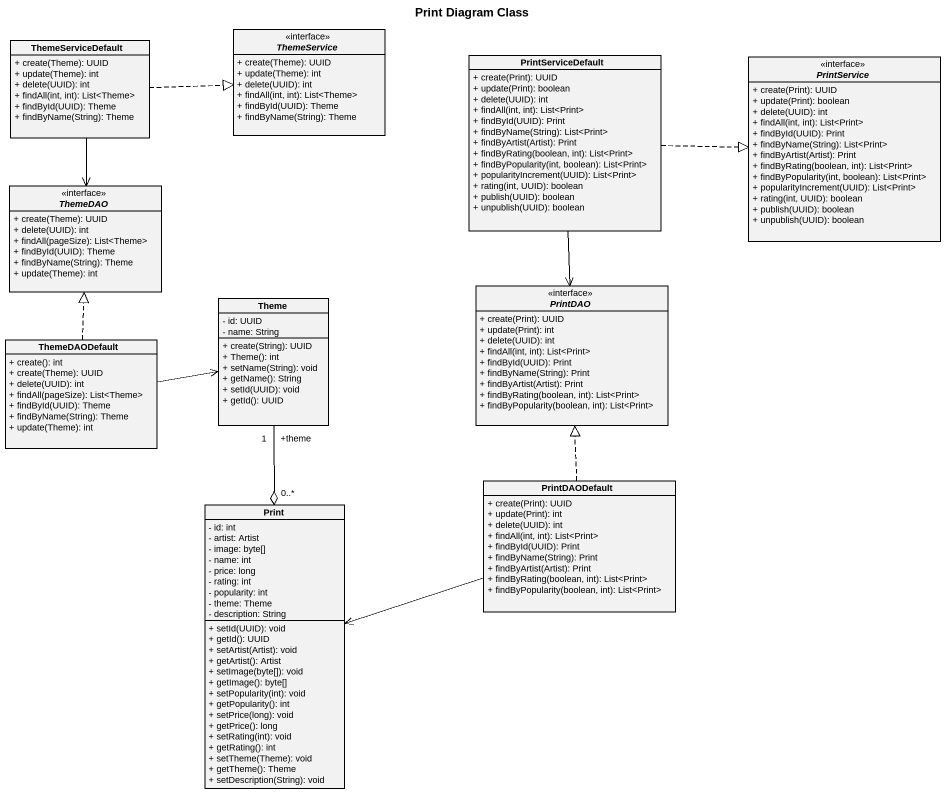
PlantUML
@startuml
title Print Diagram Class
hide circle
hide empty members
skinparam classAttributeIconSize 0
class ThemeServiceDefault {
  + create(Theme): UUID
  + update(Theme): int
  + delete(UUID): int
  + findAll(int, int): List<Theme>
  + findById(UUID): Theme
  + findByName(String): Theme
}
interface ThemeService {
  + create(Theme): UUID
  + update(Theme): int
  + delete(UUID): int
  + findAll(int, int): List<Theme>
  + findById(UUID): Theme
  + findByName(String): Theme
}
class PrintServiceDefault {
  + create(Print): UUID
  + update(Print): boolean
  + delete(UUID): int
  + findAll(int, int): List<Print>
  + findById(UUID): Print
  + findByName(String): List<Print>
  + findByArtist(Artist): Print
  + findByRating(boolean, int): List<Print>
  + findByPopularity(int, boolean): List<Print>
  + popularityIncrement(UUID): List<Print>
  + rating(int, UUID): boolean
  + publish(UUID): boolean
  + unpublish(UUID): boolean
}
interface PrintService {
  + create(Print): UUID
  + update(Print): boolean
  + delete(UUID): int
  + findAll(int, int): List<Print>
  + findById(UUID): Print
  + findByName(String): List<Print>
  + findByArtist(Artist): Print
  + findByRating(boolean, int): List<Print>
  + findByPopularity(int, boolean): List<Print>
  + popularityIncrement(UUID): List<Print>
  + rating(int, UUID): boolean
  + publish(UUID): boolean
  + unpublish(UUID): boolean
}
interface ThemeDAO {
  + create(Theme): UUID
  + delete(UUID): int
  + findAll(pageSize): List<Theme>
  + findById(UUID): Theme
  + findByName(String): Theme
  + update(Theme): int
}
class Theme {
  - id: UUID
  - name: String
  + create(String): UUID
  + Theme(): int
  + setName(String): void
  + getName(): String
  + setId(UUID): void
  + getId(): UUID
}
interface PrintDAO {
  + create(Print): UUID
  + update(Print): int
  + delete(UUID): int
  + findAll(int, int): List<Print>
  + findById(UUID): Print
  + findByName(String): Print
  + findByArtist(Artist): Print
  + findByRating(boolean, int): List<Print>
  + findByPopularity(boolean, int): List<Print>
}
class ThemeDAODefault {
  + create(): int
  + create(Theme): UUID
  + delete(UUID): int
  + findAll(pageSize): List<Theme>
  + findById(UUID): Theme
  + findByName(String): Theme
  + update(Theme): int
}
class Print {
  - id: int
  - artist: Artist
  - image: byte[]
  - name: int
  - price: long
  - rating: int
  - popularity: int
  - theme: Theme
  - description: String
  + setId(UUID): void
  + getId(): UUID
  + setArtist(Artist): void
  + getArtist(): Artist
  + setImage(byte[]): void
  + getImage(): byte[]
  + setPopularity(int): void
  + getPopularity(): int
  + setPrice(long): void
  + getPrice(): long
  + setRating(int): void
  + getRating(): int
  + setTheme(Theme): void
  + getTheme(): Theme
  + setDescription(String): void
}
class PrintDAODefault {
  + create(Print): UUID
  + update(Print): int
  + delete(UUID): int
  + findAll(int, int): List<Print>
  + findById(UUID): Print
  + findByName(String): Print
  + findByArtist(Artist): Print
  + findByRating(boolean, int): List<Print>
  + findByPopularity(boolean, int): List<Print>
}
ThemeServiceDefault .right.|> ThemeService
ThemeServiceDefault --> ThemeDAO
PrintServiceDefault .right.|> PrintService
PrintServiceDefault --> PrintDAO
Theme "+theme\n1" --o "0..*" Print
ThemeDAODefault .up.|> ThemeDAO
ThemeDAODefault -right-> Theme
PrintDAODefault .up.|> PrintDAO
PrintDAODefault -left-> Print
@enduml
